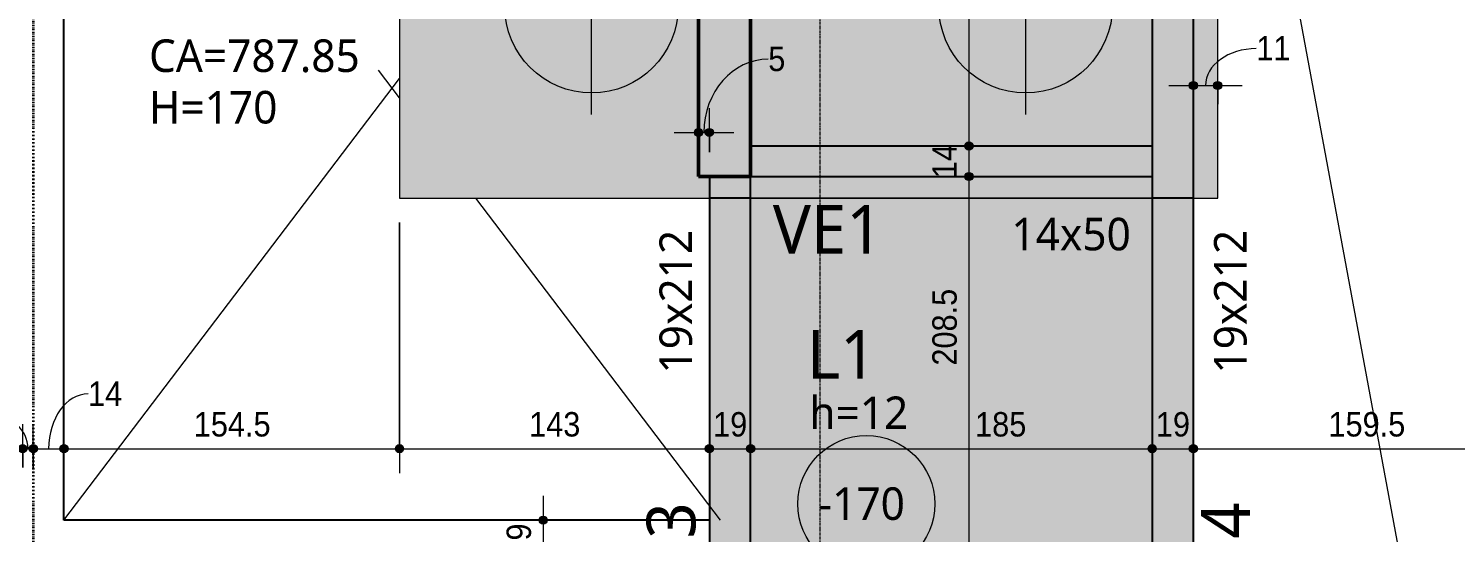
# Model space of a CAD drawing. Header units: centimetres. Extents: x -3523 to 38560, y -3196 to 88043.
# Drawn here: x -661 to -4, y 288 to 520 of the extents above; entities that cross this region are included whole.
import ezdxf

# ---------------------------------------------------------------- set-up
doc = ezdxf.new("R2010")
doc.units = ezdxf.units.CM
for name, pattern in [('Centro de 6 mm', [1.32, 0.6, -0.24, 0.24, -0.24]), ('Dash dot', [1.5875, 0.635, -0.47625, 0, -0.47625]), ('Traço', [0.635, 0.3175, -0.3175])]:
    doc.linetypes.add(name, pattern=pattern)
for name, color, linetype, lineweight in [('A-ANNO-DIMS', 7, 'Continuous', 9), ('A-ANNO-DIMS-75', 7, 'Continuous', 9), ('A-DETL-MBND', 7, 'Continuous', 18), ('A-DETL-THIN', 7, 'Continuous', 25), ('A-FLOR-IDEN', 7, 'Continuous', 9), ('G-ANNO-SYMB', 7, 'Continuous', 9), ('S-BEAM', 7, 'Continuous', 25), ('S-BEAM-HDLN', 7, 'Traço', 25), ('S-BEAM-IDEN', 7, 'Continuous', 9), ('S-COLS', 7, 'Continuous', 25), ('S-FNDN', 7, 'Continuous', 25), ('S-FNDN-HDLN', 7, 'Traço', 18), ('S-FNDN-IDEN', 7, 'Continuous', 9), ('S-GRID', 7, 'Continuous', 9)]:
    doc.layers.add(name, color=color, linetype=linetype, lineweight=lineweight)
doc.styles.add('Arial_1', font='arial.ttf', dxfattribs={"width": 0.9, "height": 11.25})
doc.styles.add('Gadugi', font='gadugi.ttf', dxfattribs={"height": 15})
doc.styles.add('Gadugi_1', font='gadugi.ttf', dxfattribs={"height": 22.5})
doc.dimstyles.new('PED_1_5mm_ESQ', dxfattribs={"dimscale": 30.48, "dimtxt": 11.477918, "dimasz": 0.492126, "dimexe": 0.369094, "dimexo": 0.369094, "dimgap": 0.073819, "dimtad": 1, "dimdec": 1, "dimrnd": 0.5, "dimdsep": 46, "dimtxsty": 'Arial_1', "dimblk1": 'DOTSMALL', "dimblk2": 'DOTSMALL', "dimsah": 1, "dimcen": 0.09, "dimdle": 0.369094, "dimazin": 0, "dimtfac": 1, "dimtdec": 4, "dimtix": 1, "dimtmove": 0, "dimatfit": 3, "dimfxl": 1, "dimtvp": 1, "dimtolj": 1, "dimtzin": 0, "dimarcsym": 2})
doc.dimstyles.new('PED_1_5mm_ESQ_1', dxfattribs={"dimscale": 30.48, "dimtxt": 11.477918, "dimasz": 0.492126, "dimexe": 0.369094, "dimexo": 0.369094, "dimgap": 0.073819, "dimtad": 1, "dimdec": 1, "dimrnd": 0.5, "dimdsep": 46, "dimtxsty": 'Arial_1', "dimblk1": 'DOTSMALL', "dimblk2": 'DOTSMALL', "dimsah": 1, "dimcen": 0.09, "dimdle": 0.369094, "dimazin": 0, "dimtfac": 1, "dimtdec": 4, "dimtix": 1, "dimtmove": 2, "dimatfit": 3, "dimfxl": 1, "dimtvp": 1, "dimtolj": 1, "dimtzin": 0, "dimarcsym": 2})
doc.dimstyles.new('PED_1_5mm_ESQ_2', dxfattribs={"dimscale": 30.48, "dimtxt": 11.477918, "dimasz": 0.492126, "dimexe": 0.369094, "dimexo": 0.369094, "dimgap": 0.073819, "dimtad": 1, "dimdec": 1, "dimrnd": 0.5, "dimdsep": 46, "dimtxsty": 'Arial_1', "dimblk1": 'DOTSMALL', "dimblk2": 'DOTSMALL', "dimsah": 1, "dimcen": 0.09, "dimdle": 0.369094, "dimazin": 0, "dimtfac": 1, "dimtdec": 4, "dimtix": 1, "dimtmove": 1, "dimatfit": 3, "dimfxl": 1, "dimtvp": 1, "dimtolj": 1, "dimtzin": 0, "dimarcsym": 2})

# ---------------------------------------------------------------- blocks, each defined once
blk = doc.blocks.new('PED_BLRET-4EST_R01_2019 - 377x377x170-3763710-PL B 002 - FUNDAÇÃO')
at = {"layer": 'A-DETL-MBND'}
for p, q in [((-105, 30), (-105, -43.48)), ((95, 30), (95, -43.48)), ((-155, -20), (-55, -20)), ((45, -20), (145, -20)), ((-105, -62.48), (-105, -70)), ((95, -62.48), (95, -70)), ((-105, -270), (-105, -170)), ((95, -170), (95, -270)), ((-155, -220), (-55.73, -220)), ((45, -220), (145, -220))]:
    blk.add_line(p, q, dxfattribs=at)
for centre in [(-105, -220), (95, -220)]:
    blk.add_circle(centre, 40, dxfattribs=at)
for centre, start, end in [((-105, -20), 360, 216.12497), ((95, -20), 360, 216.12497), ((-105, -20), 323.87503, 360), ((95, -20), 323.87503, 360)]:
    blk.add_arc(centre, 40, start, end, dxfattribs=at)
at = {"layer": 'S-FNDN-HDLN'}
for p, q in [((-105, -43.49), (-105, -62.48)), ((95, -43.49), (95, -62.48)), ((-55.72, -220), (-55, -220))]:
    blk.add_line(p, q, dxfattribs=at)
for centre in [(-105, -20), (95, -20)]:
    blk.add_arc(centre, 40, 216.13209, 323.86791, dxfattribs=at)
blk = doc.blocks.new('PED_TAG_LAJE_R03 - TÍTULO_ESPESSURA_REBAIXO-2582888-PL B 002 - FUNDAÇÃO')
at = {"layer": 'A-FLOR-IDEN'}
blk.add_circle((-0.1083, -0.7611), 0.4205, dxfattribs=at)
blk = doc.blocks.new('DIMBLOCK88-PL B 002 - FUNDAÇÃO')
at = {"layer": 'A-ANNO-DIMS-75'}
h = blk.add_hatch(color=256, dxfattribs=at)
edge = h.paths.add_edge_path(flags=0)
edge.add_arc((-663.73, 326.68), 1.88, 0, 360)
h = blk.add_hatch(color=256, dxfattribs=at)
edge = h.paths.add_edge_path(flags=0)
edge.add_arc((-658.86, 326.68), 1.88, 0, 360)
for p, q in [((-663.73, 318.08), (-663.73, 337.93)), ((-658.86, 318.08), (-658.86, 337.93)), ((-663.73, 326.68), (-658.86, 326.68)), ((-663.73, 326.68), (-663.73, 318.08)), ((-658.86, 326.68), (-658.86, 318.08))]:
    blk.add_line(p, q, dxfattribs=at)
for centre in [(-663.73, 326.68), (-658.86, 326.68)]:
    blk.add_circle(centre, 1.88, dxfattribs=at)
blk.add_ellipse((-678.61, 326.68), major_axis=(17.31, 0), ratio=0.905533, start_param=0, end_param=1.570796, dxfattribs=at)
at = {"layer": 'A-ANNO-DIMS-75', "color": 0, "insert": (-686.38, 348.14), "char_height": 11.25, "width": 9.3236, "attachment_point": 1, "line_spacing_factor": 0.941778, "style": 'Arial_1'}
blk.add_mtext('5', dxfattribs=at)
blk = doc.blocks.new('_DotSmall')
at = {"color": 0, "linetype": 'ByBlock', "const_width": 0.5}
blk.add_lwpolyline([(-0.0625, 0, 1), (0.0625, 0, 1)], format="xyb", close=True, dxfattribs=at)
blk = doc.blocks.new('DIMBLOCK89-PL B 002 - FUNDAÇÃO')
at = {"layer": 'A-ANNO-DIMS-75'}
h = blk.add_hatch(color=256, dxfattribs=at)
edge = h.paths.add_edge_path(flags=0)
edge.add_arc((-658.86, 326.68), 1.88, 0, 360)
h = blk.add_hatch(color=256, dxfattribs=at)
edge = h.paths.add_edge_path(flags=0)
edge.add_arc((-644.73, 326.68), 1.88, 0, 360)
for p, q in [((-658.86, 318.08), (-658.86, 337.93)), ((-644.73, 318.08), (-644.73, 337.93)), ((-658.86, 326.68), (-644.73, 326.68)), ((-658.86, 326.68), (-658.86, 318.08)), ((-644.73, 326.68), (-644.73, 318.08))]:
    blk.add_line(p, q, dxfattribs=at)
for centre in [(-658.86, 326.68), (-644.73, 326.68)]:
    blk.add_circle(centre, 1.88, dxfattribs=at)
blk.add_ellipse((-633.64, 326.68), major_axis=(0, 25.21), ratio=0.72015, start_param=0, end_param=1.570796, dxfattribs=at)
at = {"layer": 'A-ANNO-DIMS-75', "color": 0, "insert": (-633.64, 357.67), "char_height": 11.25, "width": 18.6472, "attachment_point": 1, "line_spacing_factor": 0.941778, "style": 'Arial_1'}
blk.add_mtext('14', dxfattribs=at)
blk = doc.blocks.new('DIMBLOCK90-PL B 002 - FUNDAÇÃO')
at = {"layer": 'A-ANNO-DIMS-75'}
h = blk.add_hatch(color=256, dxfattribs=at)
edge = h.paths.add_edge_path(flags=0)
edge.add_arc((-644.73, 326.68), 1.88, 0, 360)
h = blk.add_hatch(color=256, dxfattribs=at)
edge = h.paths.add_edge_path(flags=0)
edge.add_arc((-490.14, 326.68), 1.88, 0, 360)
for p, q in [((-490.14, 430.85), (-490.14, 315.43)), ((-490.14, 326.68), (-490.14, 430.85)), ((-644.73, 318.08), (-644.73, 337.93)), ((-644.73, 326.68), (-490.14, 326.68)), ((-644.73, 326.68), (-644.73, 318.08))]:
    blk.add_line(p, q, dxfattribs=at)
for centre in [(-644.73, 326.68), (-490.14, 326.68)]:
    blk.add_circle(centre, 1.88, dxfattribs=at)
at = {"layer": 'A-ANNO-DIMS-75', "color": 0, "insert": (-584.92, 343.54), "char_height": 11.25, "width": 41.9562, "attachment_point": 1, "line_spacing_factor": 0.941778, "style": 'Arial_1'}
blk.add_mtext('154.5', dxfattribs=at)
blk = doc.blocks.new('DIMBLOCK91-PL B 002 - FUNDAÇÃO')
at = {"layer": 'A-ANNO-DIMS-75'}
h = blk.add_hatch(color=256, dxfattribs=at)
edge = h.paths.add_edge_path(flags=0)
edge.add_arc((-490.14, 326.68), 1.88, 0, 360)
h = blk.add_hatch(color=256, dxfattribs=at)
edge = h.paths.add_edge_path(flags=0)
edge.add_arc((-347.36, 326.68), 1.88, 0, 360)
for p, q in [((-490.14, 430.85), (-490.14, 315.43)), ((-490.14, 326.68), (-490.14, 430.85)), ((-347.36, 318.08), (-347.36, 337.93)), ((-490.14, 326.68), (-347.36, 326.68)), ((-347.36, 326.68), (-347.36, 318.08))]:
    blk.add_line(p, q, dxfattribs=at)
for centre in [(-490.14, 326.68), (-347.36, 326.68)]:
    blk.add_circle(centre, 1.88, dxfattribs=at)
at = {"layer": 'A-ANNO-DIMS-75', "color": 0, "insert": (-430.41, 343.54), "char_height": 11.25, "width": 27.9708, "attachment_point": 1, "line_spacing_factor": 0.941778, "style": 'Arial_1'}
blk.add_mtext('143', dxfattribs=at)
blk = doc.blocks.new('DIMBLOCK92-PL B 002 - FUNDAÇÃO')
at = {"layer": 'A-ANNO-DIMS-75'}
h = blk.add_hatch(color=256, dxfattribs=at)
edge = h.paths.add_edge_path(flags=0)
edge.add_arc((-347.36, 326.68), 1.88, 0, 360)
h = blk.add_hatch(color=256, dxfattribs=at)
edge = h.paths.add_edge_path(flags=0)
edge.add_arc((-328.36, 326.68), 1.88, 0, 360)
for p, q in [((-347.36, 318.08), (-347.36, 337.93)), ((-328.36, 318.08), (-328.36, 337.93)), ((-347.36, 326.68), (-328.36, 326.68)), ((-347.36, 326.68), (-347.36, 318.08)), ((-328.36, 326.68), (-328.36, 318.08))]:
    blk.add_line(p, q, dxfattribs=at)
for centre in [(-347.36, 326.68), (-328.36, 326.68)]:
    blk.add_circle(centre, 1.88, dxfattribs=at)
at = {"layer": 'A-ANNO-DIMS-75', "color": 0, "insert": (-345.63, 343.54), "char_height": 11.25, "width": 18.6472, "attachment_point": 1, "line_spacing_factor": 0.941778, "style": 'Arial_1'}
blk.add_mtext('19', dxfattribs=at)
blk = doc.blocks.new('DIMBLOCK93-PL B 002 - FUNDAÇÃO')
at = {"layer": 'A-ANNO-DIMS-75'}
h = blk.add_hatch(color=256, dxfattribs=at)
edge = h.paths.add_edge_path(flags=0)
edge.add_arc((-328.36, 326.68), 1.88, 0, 360)
h = blk.add_hatch(color=256, dxfattribs=at)
edge = h.paths.add_edge_path(flags=0)
edge.add_arc((-143.36, 326.68), 1.88, 0, 360)
for p, q in [((-328.36, 318.08), (-328.36, 337.93)), ((-143.36, 318.08), (-143.36, 337.93)), ((-328.36, 326.68), (-143.36, 326.68)), ((-328.36, 326.68), (-328.36, 318.08)), ((-143.36, 326.68), (-143.36, 318.08))]:
    blk.add_line(p, q, dxfattribs=at)
for centre in [(-328.36, 326.68), (-143.36, 326.68)]:
    blk.add_circle(centre, 1.88, dxfattribs=at)
at = {"layer": 'A-ANNO-DIMS-75', "color": 0, "insert": (-224.92, 343.54), "char_height": 11.25, "width": 27.9708, "attachment_point": 1, "line_spacing_factor": 0.941778, "style": 'Arial_1'}
blk.add_mtext('185', dxfattribs=at)
blk = doc.blocks.new('DIMBLOCK94-PL B 002 - FUNDAÇÃO')
at = {"layer": 'A-ANNO-DIMS-75'}
h = blk.add_hatch(color=256, dxfattribs=at)
edge = h.paths.add_edge_path(flags=0)
edge.add_arc((-143.36, 326.68), 1.88, 0, 360)
h = blk.add_hatch(color=256, dxfattribs=at)
edge = h.paths.add_edge_path(flags=0)
edge.add_arc((-124.36, 326.68), 1.88, 0, 360)
for p, q in [((-143.36, 318.08), (-143.36, 337.93)), ((-124.36, 318.08), (-124.36, 337.93)), ((-143.36, 326.68), (-124.36, 326.68)), ((-143.36, 326.68), (-143.36, 318.08)), ((-124.36, 326.68), (-124.36, 318.08))]:
    blk.add_line(p, q, dxfattribs=at)
for centre in [(-143.36, 326.68), (-124.36, 326.68)]:
    blk.add_circle(centre, 1.88, dxfattribs=at)
at = {"layer": 'A-ANNO-DIMS-75', "color": 0, "insert": (-141.63, 343.54), "char_height": 11.25, "width": 18.6472, "attachment_point": 1, "line_spacing_factor": 0.941778, "style": 'Arial_1'}
blk.add_mtext('19', dxfattribs=at)
blk = doc.blocks.new('DIMBLOCK95-PL B 002 - FUNDAÇÃO')
at = {"layer": 'A-ANNO-DIMS-75'}
h = blk.add_hatch(color=256, dxfattribs=at)
edge = h.paths.add_edge_path(flags=0)
edge.add_arc((-124.36, 326.68), 1.88, 0, 360)
h = blk.add_hatch(color=256, dxfattribs=at)
edge = h.paths.add_edge_path(flags=0)
edge.add_arc((35.14, 326.68), 1.88, 0, 360)
for p, q in [((-124.36, 318.08), (-124.36, 337.93)), ((35.14, 299.37), (35.14, 337.93)), ((-124.36, 326.68), (35.14, 326.68)), ((-124.36, 326.68), (-124.36, 318.08)), ((35.14, 326.68), (35.14, 299.37))]:
    blk.add_line(p, q, dxfattribs=at)
for centre in [(-124.36, 326.68), (35.14, 326.68)]:
    blk.add_circle(centre, 1.88, dxfattribs=at)
at = {"layer": 'A-ANNO-DIMS-75', "color": 0, "insert": (-62.1, 343.54), "char_height": 11.25, "width": 41.9562, "attachment_point": 1, "line_spacing_factor": 0.941778, "style": 'Arial_1'}
blk.add_mtext('159.5', dxfattribs=at)
blk = doc.blocks.new('DIMBLOCK99-PL B 002 - FUNDAÇÃO')
at = {"layer": 'A-ANNO-DIMS-75'}
h = blk.add_hatch(color=256, dxfattribs=at)
edge = h.paths.add_edge_path(flags=0)
edge.add_arc((-227.77, 688.12), 1.87, 0, 360)
h = blk.add_hatch(color=256, dxfattribs=at)
edge = h.paths.add_edge_path(flags=0)
edge.add_arc((-227.77, 466.12), 1.88, 0, 360)
for p, q in [((-236.37, 688.12), (-216.52, 688.12)), ((-227.77, 688.12), (-236.37, 688.12)), ((-227.77, 688.12), (-227.77, 466.12)), ((-236.37, 466.12), (-216.52, 466.12)), ((-227.77, 466.12), (-236.37, 466.12))]:
    blk.add_line(p, q, dxfattribs=at)
for centre, radius in [((-227.77, 688.12), 1.87), ((-227.77, 466.12), 1.88)]:
    blk.add_circle(centre, radius, dxfattribs=at)
at = {"layer": 'A-ANNO-DIMS-75', "color": 0, "insert": (-244.63, 565.46), "char_height": 11.25, "width": 27.9708, "attachment_point": 1, "rotation": 90, "line_spacing_factor": 0.941778, "style": 'Arial_1'}
blk.add_mtext('222', dxfattribs=at)
blk = doc.blocks.new('DIMBLOCK100-PL B 002 - FUNDAÇÃO')
at = {"layer": 'A-ANNO-DIMS-75'}
h = blk.add_hatch(color=256, dxfattribs=at)
edge = h.paths.add_edge_path(flags=0)
edge.add_arc((-227.77, 466.12), 1.88, 0, 360)
h = blk.add_hatch(color=256, dxfattribs=at)
edge = h.paths.add_edge_path(flags=0)
edge.add_arc((-227.77, 452.12), 1.88, 0, 360)
for p, q in [((-236.37, 466.12), (-216.52, 466.12)), ((-227.77, 466.12), (-236.37, 466.12)), ((-227.77, 466.12), (-227.77, 452.12)), ((-236.37, 452.12), (-216.52, 452.12)), ((-227.77, 452.12), (-236.37, 452.12))]:
    blk.add_line(p, q, dxfattribs=at)
for centre in [(-227.77, 466.12), (-227.77, 452.12)]:
    blk.add_circle(centre, 1.88, dxfattribs=at)
at = {"layer": 'A-ANNO-DIMS-75', "color": 0, "insert": (-244.63, 451.35), "char_height": 11.25, "width": 18.6472, "attachment_point": 1, "rotation": 90, "line_spacing_factor": 0.941778, "style": 'Arial_1'}
blk.add_mtext('14', dxfattribs=at)
blk = doc.blocks.new('DIMBLOCK101-PL B 002 - FUNDAÇÃO')
at = {"layer": 'A-ANNO-DIMS-75'}
h = blk.add_hatch(color=256, dxfattribs=at)
edge = h.paths.add_edge_path(flags=0)
edge.add_arc((-227.77, 452.12), 1.88, 0, 360)
h = blk.add_hatch(color=256, dxfattribs=at)
edge = h.paths.add_edge_path(flags=0)
edge.add_arc((-227.77, 243.86), 1.87, 0, 360)
for p, q in [((-236.37, 452.12), (-216.52, 452.12)), ((-227.77, 452.12), (-236.37, 452.12)), ((-227.77, 452.12), (-227.77, 243.86)), ((-236.37, 243.86), (-216.52, 243.86)), ((-227.77, 243.86), (-236.37, 243.86))]:
    blk.add_line(p, q, dxfattribs=at)
for centre, radius in [((-227.77, 452.12), 1.88), ((-227.77, 243.86), 1.87)]:
    blk.add_circle(centre, radius, dxfattribs=at)
at = {"layer": 'A-ANNO-DIMS-75', "color": 0, "insert": (-244.63, 364.96), "char_height": 11.25, "width": 41.9562, "attachment_point": 1, "rotation": 90, "line_spacing_factor": 0.941778, "style": 'Arial_1'}
blk.add_mtext('208.5', dxfattribs=at)
blk = doc.blocks.new('DIMBLOCK109-PL B 002 - FUNDAÇÃO')
at = {"layer": 'A-ANNO-DIMS-75'}
h = blk.add_hatch(color=256, dxfattribs=at)
edge = h.paths.add_edge_path(flags=0)
edge.add_arc((-352.36, 472.4), 1.88, 0, 360)
h = blk.add_hatch(color=256, dxfattribs=at)
edge = h.paths.add_edge_path(flags=0)
edge.add_arc((-347.36, 472.4), 1.88, 0, 360)
for p, q in [((-352.36, 463.81), (-352.36, 483.65)), ((-347.36, 463.37), (-347.36, 483.65)), ((-363.61, 472.4), (-336.11, 472.4)), ((-352.36, 472.4), (-352.36, 463.81)), ((-347.36, 472.4), (-347.36, 463.37))]:
    blk.add_line(p, q, dxfattribs=at)
for centre in [(-352.36, 472.4), (-347.36, 472.4)]:
    blk.add_circle(centre, 1.88, dxfattribs=at)
blk.add_ellipse((-320.23, 472.4), major_axis=(0, 33.75), ratio=0.877932, start_param=0, end_param=1.570796, dxfattribs=at)
at = {"layer": 'A-ANNO-DIMS-75', "color": 0, "insert": (-320.23, 511.93), "char_height": 11.25, "width": 9.3236, "attachment_point": 1, "line_spacing_factor": 0.941778, "style": 'Arial_1'}
blk.add_mtext('5', dxfattribs=at)
blk = doc.blocks.new('DIMBLOCK110-PL B 002 - FUNDAÇÃO')
at = {"layer": 'A-ANNO-DIMS-75'}
h = blk.add_hatch(color=256, dxfattribs=at)
edge = h.paths.add_edge_path(flags=0)
edge.add_arc((-124.36, 494.02), 1.88, 0, 360)
h = blk.add_hatch(color=256, dxfattribs=at)
edge = h.paths.add_edge_path(flags=0)
edge.add_arc((-113.14, 494.02), 1.87, 0, 360)
for p, q in [((-124.36, 485.42), (-124.36, 505.27)), ((-113.14, 485.42), (-113.14, 505.27)), ((-135.61, 494.02), (-101.89, 494.02)), ((-124.36, 494.02), (-124.36, 485.42)), ((-113.14, 494.02), (-113.14, 485.42))]:
    blk.add_line(p, q, dxfattribs=at)
for centre, radius in [((-124.36, 494.02), 1.88), ((-113.14, 494.02), 1.87)]:
    blk.add_circle(centre, radius, dxfattribs=at)
blk.add_ellipse((-95.35, 494.02), major_axis=(-23.4, 0), ratio=0.726805, start_param=4.712389, end_param=6.283185, dxfattribs=at)
at = {"layer": 'A-ANNO-DIMS-75', "color": 0, "insert": (-95.35, 516.81), "char_height": 11.25, "width": 18.6472, "attachment_point": 1, "line_spacing_factor": 0.941778, "style": 'Arial_1'}
blk.add_mtext('11', dxfattribs=at)
blk = doc.blocks.new('DIMBLOCK125-PL B 002 - FUNDAÇÃO')
at = {"layer": 'A-ANNO-DIMS-75'}
h = blk.add_hatch(color=256, dxfattribs=at)
edge = h.paths.add_edge_path(flags=0)
edge.add_arc((-423.95, 293.77), 1.88, 0, 360)
h = blk.add_hatch(color=256, dxfattribs=at)
edge = h.paths.add_edge_path(flags=0)
edge.add_arc((-423.95, 274.77), 1.88, 0, 360)
for p, q in [((-423.95, 305.02), (-423.95, 274.77)), ((-432.54, 293.77), (-412.7, 293.77)), ((-423.95, 293.77), (-432.54, 293.77)), ((-432.54, 274.77), (-412.7, 274.77)), ((-423.95, 274.77), (-432.54, 274.77))]:
    blk.add_line(p, q, dxfattribs=at)
for centre in [(-423.95, 293.77), (-423.95, 274.77)]:
    blk.add_circle(centre, 1.88, dxfattribs=at)
at = {"layer": 'A-ANNO-DIMS-75', "color": 0, "insert": (-440.8, 276.5), "char_height": 11.25, "width": 18.6472, "attachment_point": 1, "rotation": 90, "line_spacing_factor": 0.941778, "style": 'Arial_1'}
blk.add_mtext('19', dxfattribs=at)

msp = doc.modelspace()

# ---------------------------------------------------------------- hatches: boundary and pattern name
at = {"layer": 'A-DETL-MBND', "true_color": 0xe6b8b7}
h = msp.add_hatch(color=9, dxfattribs=at)
h.paths.add_polyline_path([(-144.171, 442.102), (-143.365, 442.102), (-143.365, 452.119), (-328.365, 452.119), (-328.365, 442.102), (-192.888, 442.102)], flags=0)
h.paths.add_polyline_path([(-352.365, 442.102), (-347.365, 442.102), (-347.365, 452.119), (-352.365, 452.119), (-352.365, 683.119), (-386.115, 683.119), (-386.115, 688.119), (-490.138, 688.119), (-490.138, 442.102), (-386.115, 442.102)], flags=0)
h.paths.add_polyline_path([(-113.138, 442.102), (-113.138, 688.119), (-124.365, 688.119), (-124.365, 442.102)], flags=0)
h.paths.add_polyline_path([(-143.365, 466.119), (-143.365, 688.119), (-328.365, 688.119), (-328.365, 466.119), (-192.888, 466.119)], flags=0)
h.paths.add_polyline_path([(-490.138, 707.119), (-113.138, 707.119), (-113.138, 819.102), (-490.138, 819.102), (-490.138, 749.464)], flags=0)
msp.add_hatch(color=9, dxfattribs=at).paths.add_polyline_path([(-143.365, 243.856), (-143.365, 442.102), (-328.365, 442.102), (-328.365, 243.856), (-160.131, 243.856)], flags=0)
at = {"layer": 'S-BEAM', "true_color": 0xffcc66}
for points in [[(-124.365, -7.881), (-124.365, 688.119), (-143.365, 688.119), (-143.365, -7.881)], [(-143.365, 452.119), (-143.365, 466.119), (-328.365, 466.119), (-328.365, 452.119), (-144.563, 452.119)], [(-328.365, 229.119), (-328.365, 452.119), (-347.365, 452.119), (-347.365, 229.119), (-334.478, 229.119)]]:
    msp.add_hatch(color=31, dxfattribs=at).paths.add_polyline_path(points, flags=0)
at = {"layer": 'S-COLS', "true_color": 0x808080}
msp.add_hatch(color=8, dxfattribs=at).paths.add_polyline_path([(-328.365, 452.119), (-328.365, 688.119), (-124.365, 688.119), (-124.365, 707.119), (-386.115, 707.119), (-386.115, 683.119), (-352.365, 683.119), (-352.365, 452.119), (-332.663, 452.119)], flags=0)

# ---------------------------------------------------------------- linework, layer by layer
at = {"layer": 'A-DETL-MBND'}
for p, q in [((-490.138, 688.119), (-490.138, 442.102)), ((-113.138, 442.102), (-113.138, 688.119)), ((-490.138, 442.102), (-347.365, 442.102)), ((-328.365, 442.102), (-143.365, 442.102)), ((-143.365, 442.102), (-328.365, 442.102)), ((-124.365, 442.102), (-113.138, 442.102))]:
    msp.add_line(p, q, dxfattribs=at)
at = {"layer": 'A-DETL-THIN', "color": 9, "lineweight": 18, "true_color": 0xc0c0c0}
for p, q in [((35.135, -69.254), (-113.138, 730.091)), ((-490.138, 488.29), (-499.815, 501.027)), ((-644.731, 293.773), (-490.138, 497.266)), ((-455.05, 442.102), (-342.365, 293.773))]:
    msp.add_line(p, q, dxfattribs=at)
at = {"layer": 'G-ANNO-SYMB', "linetype": 'Centro de 6 mm'}
msp.add_line((-296.46, 825.312), (-296.46, -413.19), dxfattribs=at)
at = {"layer": 'S-BEAM'}
for p, q in [((-644.731, 293.773), (-644.731, 688.119)), ((-143.365, 688.119), (-143.365, 466.119)), ((-124.365, -7.881), (-124.365, 688.119)), ((-143.365, 466.119), (-328.365, 466.119)), ((-347.365, 452.119), (-347.365, 229.119)), ((-328.365, 229.119), (-328.365, 452.119)), ((-328.365, 452.119), (-143.365, 452.119)), ((-143.365, 452.119), (-143.365, 229.119)), ((-347.365, 293.773), (-644.731, 293.773))]:
    msp.add_line(p, q, dxfattribs=at)
at = {"layer": 'S-BEAM-HDLN', "linetype": 'Continuous'}
for p, q in [((-143.365, 466.119), (-143.365, 452.119)), ((-328.365, 442.102), (-347.365, 442.102)), ((-124.365, 442.102), (-143.365, 442.102))]:
    msp.add_line(p, q, dxfattribs=at)
at = {"layer": 'S-COLS', "lineweight": 50}
for p, q in [((-328.365, 452.119), (-328.365, 688.119)), ((-352.365, 683.119), (-352.365, 452.119)), ((-352.365, 452.119), (-328.365, 452.119))]:
    msp.add_line(p, q, dxfattribs=at)
at = {"layer": 'S-FNDN-HDLN'}
for p, q in [((-347.365, 442.102), (-328.365, 442.102)), ((-143.365, 442.102), (-124.365, 442.102))]:
    msp.add_line(p, q, dxfattribs=at)
at = {"layer": 'S-GRID', "color": 6, "linetype": 'Dash dot', "lineweight": 35, "true_color": 0xff00ff}
msp.add_line((-658.86, 3240.549), (-658.86, -1018.232), dxfattribs=at)

# ---------------------------------------------------------------- block references
at = {"layer": 'A-FLOR-IDEN', "xscale": 74.99999999999996, "yscale": 74.99999999999996, "zscale": 74.99999999999996}
msp.add_blockref('PED_TAG_LAJE_R03 - TÍTULO_ESPESSURA_REBAIXO-2582888-PL B 002 - FUNDAÇÃO', (-266.906, 358.289), dxfattribs=at)
at = {"layer": 'S-FNDN', "linetype": 'Traço', "lineweight": 18}
msp.add_blockref('PED_BLRET-4EST_R01_2019 - 377x377x170-3763710-PL B 002 - FUNDAÇÃO', (-296.638, 750.602), dxfattribs=at)

# ---------------------------------------------------------------- texts
at = {"layer": 'A-FLOR-IDEN', "attachment_point": 1}
for s, insert, char_height, width, style in [('L1', (-302.473, 381.438), 22.5, 39.08227, 'Gadugi_1'), ('h=12', (-301.301, 350.725), 15, 59.5253, 'Gadugi'), ('-170', (-297.076, 308.86), 15, 51.70884, 'Gadugi')]:
    msp.add_mtext(s, dxfattribs=dict(at, insert=insert, char_height=char_height, width=width, style=style))
at = {"layer": 'S-BEAM-IDEN', "attachment_point": 1}
for s, insert, char_height, width, style in [('VE1', (-318.14, 438.973), 22.5, 64.33542, 'Gadugi_1'), ('14x50', (-208.194, 433.07), 15, 67.34175, 'Gadugi')]:
    msp.add_mtext(s, dxfattribs=dict(at, insert=insert, char_height=char_height, width=width, style=style))
at = {"layer": 'S-BEAM-IDEN', "attachment_point": 1, "rotation": 90}
for s, insert, char_height, width, style in [('19x212', (-370.37, 361.306), 15, 81.17086, 'Gadugi'), ('19x212', (-114.844, 361.306), 15, 81.17086, 'Gadugi'), ('VE3', (-376.273, 251.36), 22.5, 64.33542, 'Gadugi_1'), ('VE4', (-120.747, 251.36), 22.5, 64.33542, 'Gadugi_1')]:
    msp.add_mtext(s, dxfattribs=dict(at, insert=insert, char_height=char_height, width=width, style=style))
at = {"layer": 'S-FNDN-IDEN', "char_height": 15, "attachment_point": 1, "style": 'Gadugi'}
for s, insert, width in [('CA=787.85', (-605.557, 515.263), 125.06325), ('H=170', (-605.557, 491.518), 77.56327)]:
    msp.add_mtext(s, dxfattribs=dict(at, insert=insert, width=width))

# ---------------------------------------------------------------- dimensions: what is measured, and where the dimension line sits
at = {"layer": 'A-ANNO-DIMS'}
for base, p1, p2, angle, override, picture, middle in [((-227.775, 466.119), (-225.123, 688.119), (-225.123, 466.119), 270, {"dimpost": '<>', "dimfxl": 222.000095}, 'DIMBLOCK99-PL B 002 - FUNDAÇÃO', (-235.673, 577.119)), ((-227.775, 452.119), (-225.123, 466.119), (-225.123, 452.119), 90, {"dimpost": '<>', "dimfxl": 14}, 'DIMBLOCK100-PL B 002 - FUNDAÇÃO', (-235.673, 459.119)), ((-423.945, 274.773), (-421.294, 293.773), (-421.294, 274.773), 90, {"dimpost": '<>', "dimfxl": 19}, 'DIMBLOCK125-PL B 002 - FUNDAÇÃO', (-431.939, 284.273))]:
    dim = msp.add_linear_dim(base=base, p1=p1, p2=p2, angle=angle, dimstyle='PED_1_5mm_ESQ', override=override, dxfattribs=at)
    dim.commit()
    dim.dimension.update_dxf_attribs({"geometry": picture, "text_midpoint": middle})
for base, p1, p2, dimstyle, override, picture, middle in [((-113.138, 494.02), (-124.365, 496.672), (-113.138, 496.672), 'PED_1_5mm_ESQ_2', {"dimpost": '<>', "dimfxl": 11.226206}, 'DIMBLOCK110-PL B 002 - FUNDAÇÃO', (-86.023, 509.307)), ((-347.365, 472.403), (-352.365, 475.055), (-347.365, 452.119), 'PED_1_5mm_ESQ_2', {"dimpost": '<>', "dimfxl": 23.474439}, 'DIMBLOCK109-PL B 002 - FUNDAÇÃO', (-315.571, 504.432)), ((-644.731, 326.682), (-658.86, 329.333), (-644.731, 329.333), 'PED_1_5mm_ESQ_2', {"dimpost": '<>', "dimfxl": 14.128536}, 'DIMBLOCK89-PL B 002 - FUNDAÇÃO', (-624.318, 350.166)), ((-658.86, 326.682), (-663.731, 329.333), (-658.86, 329.333), 'PED_1_5mm_ESQ_2', {"dimpost": '<>', "dimfxl": 4.871464}, 'DIMBLOCK88-PL B 002 - FUNDAÇÃO', (-681.717, 340.636)), ((-143.365, 326.682), (-328.365, 329.333), (-143.365, 329.333), 'PED_1_5mm_ESQ_1', {"dimpost": '<>', "dimfxl": 185}, 'DIMBLOCK93-PL B 002 - FUNDAÇÃO', (-210.935, 336.037))]:
    dim = msp.add_linear_dim(base=base, p1=p1, p2=p2, dimstyle=dimstyle, override=override, dxfattribs=at)
    dim.commit()
    dim.dimension.update_dxf_attribs({"geometry": picture, "text_midpoint": middle, "dimtype": 160})
dim = msp.add_linear_dim(base=(-227.775, 243.856), p1=(-225.123, 452.119), p2=(-225.123, 243.856), angle=270, dimstyle='PED_1_5mm_ESQ_1', override={"dimpost": '<>', "dimfxl": 208.263538}, dxfattribs=at)
dim.commit()
dim.dimension.update_dxf_attribs({"geometry": 'DIMBLOCK101-PL B 002 - FUNDAÇÃO', "text_midpoint": (-237.13, 385.937), "dimtype": 160, "text_rotation": 90})
for base, p1, p2, override, picture, middle in [((-490.138, 326.682), (-644.731, 329.333), (-490.138, 442.102), {"dimpost": '<>', "dimfxl": 191.352914}, 'DIMBLOCK90-PL B 002 - FUNDAÇÃO', (-567.435, 334.675)), ((-347.365, 326.682), (-490.138, 442.102), (-347.365, 329.333), {"dimpost": '<>', "dimfxl": 181.937494}, 'DIMBLOCK91-PL B 002 - FUNDAÇÃO', (-418.751, 334.679)), ((-328.365, 326.682), (-347.365, 329.333), (-328.365, 329.333), {"dimpost": '<>', "dimfxl": 19}, 'DIMBLOCK92-PL B 002 - FUNDAÇÃO', (-337.865, 334.675)), ((-124.365, 326.682), (-143.365, 329.333), (-124.365, 329.333), {"dimpost": '<>', "dimfxl": 19}, 'DIMBLOCK94-PL B 002 - FUNDAÇÃO', (-133.865, 334.675)), ((35.135, 326.682), (-124.365, 329.333), (35.135, 288.119), {"dimpost": '<>', "dimfxl": 164.738691}, 'DIMBLOCK95-PL B 002 - FUNDAÇÃO', (-44.615, 334.675))]:
    dim = msp.add_linear_dim(base=base, p1=p1, p2=p2, dimstyle='PED_1_5mm_ESQ', override=override, dxfattribs=at)
    dim.commit()
    dim.dimension.update_dxf_attribs({"geometry": picture, "text_midpoint": middle})

doc.saveas('drawing.dxf')
